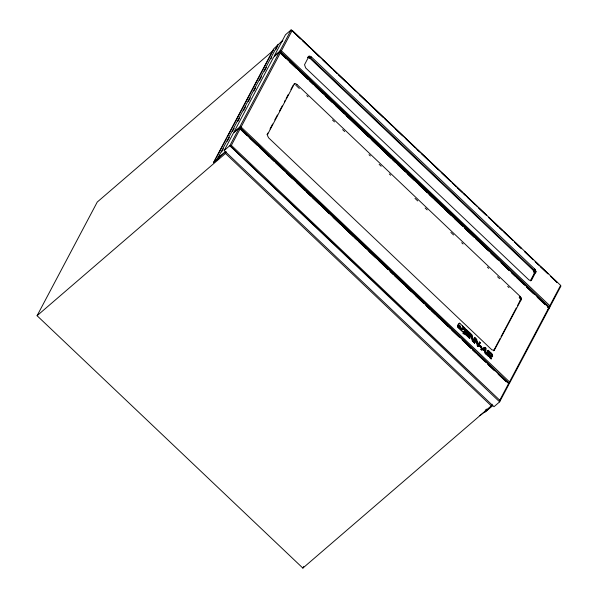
<?xml version="1.0" encoding="UTF-8"?>
<svg xmlns="http://www.w3.org/2000/svg" width="598" height="598" viewBox="0 0 598 598"><rect width="100%" height="100%" fill="white"/><g stroke="black" fill="none" stroke-linecap="round" stroke-linejoin="round"><path stroke-width="0.9" d="M491.601 355.735C489.755 355.982 492.894 355.9 491.661 354.509C488.581 351.699 491.825 353.904 491.578 355.788M294.47 83.63L267.583 134.423L267.59 135.791L268.644 137.854L491.892 349.845L494.292 350.264L521.194 299.665L521.112 298.073L520.17 296.436L296.922 84.445L295.315 83.526L294.38 83.683A2.713 1.375 49.3 0 0 294.111 84.311M530.568 280.559L534.358 273.331L533.259 270.303L309.966 58.29L307.604 57.415M535.868 271.821L534.739 269.033L311.446 57.019L309.839 56.1L308.904 56.257A2.713 1.375 49.3 0 0 308.635 56.877L304.531 64.726L305.668 67.933L528.961 279.946L530.463 280.544L531.51 280.23L535.868 271.821L534.395 273.092M484.881 350.66L485.083 348.425L484.881 350.66L483.453 349.307L485.053 350.51M462.276 325.985L465.177 328.99L463.405 332.339L457.694 327.173C456.879 326.112 458.636 322.756 459.825 323.339L465.072 328.324C465.864 329.371 464.317 332.682 463.114 332.002L457.709 326.822L458.569 324.542C459.466 325.013 460.886 327.069 460.056 327.958M492.588 354.958L492.535 356.244L492.416 354.607L489.598 351.661L487.49 355.466L488.454 356.072L487.662 355.317L489.598 351.661M402.932 169.324L280.402 52.773L241.099 127.008L239.551 127.314L509.369 383.542L509.511 381.913L548.822 307.656L280.402 52.773L279.326 52.19L273.682 57.049L233.908 132.165L239.551 127.314L279.326 52.19L286.091 58.611M416.066 148.311L292.19 30.483L281.426 50.823L279.879 51.122L549.682 307.342L549.824 305.713L560.603 285.351L292.19 30.483L291.114 29.9L285.478 34.759L274.235 55.98L279.879 51.122L291.114 29.9M517.591 305.466L520.32 300.076L521.307 299.224M458.345 324.931L458.569 324.542L458.771 326.194L458.427 325.349M492.707 356.094L491.728 356.864L490.293 356.087L492.094 356.7M463.129 329.401L462.202 329.535L463.921 329.117L465.042 329.528L463.106 327.921L461.125 328.324M492.154 404.211L491.287 405.855L302.865 568.1L37.076 315.714L97.25 202.049L273.675 50.135M220.116 155.846L218.808 158.321L213.464 162.611L273.675 48.887L282.809 40.328M213.636 162.776L226.291 138.878M227.165 137.226L273.413 49.881M213.464 162.611L218.143 158.575L217.762 158.216L277.973 44.491M218.143 158.575L219.885 155.278M221.634 151.982L223.375 148.685M227.307 141.27L228.182 139.626M228.488 139.028L229.363 137.383M232.42 131.612L234.162 128.316M237.78 121.491L239.521 118.195M243.446 110.779L244.32 109.135M244.634 108.537L245.509 106.893M248.245 101.72L250.308 97.825M253.918 91.008L255.667 87.712M259.592 80.289L260.466 78.644M260.78 78.054L261.655 76.402M264.391 71.229L266.454 67.335M270.939 58.866L271.806 57.221M275.738 49.798L276.605 48.154M276.919 47.563L277.793 45.911M224.183 150.517L233.489 132.943L239.133 128.084L240.209 128.667L508.614 383.535L508.943 384.29L499.629 401.871L493.985 406.73L224.183 150.517L229.826 145.658L239.133 128.084L246.57 135.148M37.076 315.714L225.491 153.469L226.358 151.817M508.614 383.535L499.771 400.241L499.629 401.871L229.826 145.658L231.366 145.359L240.209 128.667L353.254 236.195M266.977 134.714L267.844 133.07M270.027 128.959L272.636 124.025M274.811 119.914L277.427 114.98M279.602 110.869L282.211 105.936M284.394 101.824L285.261 100.18M286.136 98.535L288.311 94.424M290.92 89.491L293.102 85.379M308.994 56.197L307.514 57.475M302.865 568.1L303.739 566.456M464.825 333.848L464.497 334.065C461.432 333.138 465.139 333.123 463.293 332.697M466.119 329.371L464.145 332.937L466.119 329.371L466.911 330.126L464.952 333.654M467.449 330.634L465.513 334.289L468.473 337.1L465.334 334.439L467.449 330.634L470.409 333.445L469.983 334.073L467.808 332.01L469.983 334.073M466.38 334.716L468.727 336.629L466.38 334.716L467.15 333.437L469.325 335.5L467.15 333.437M467.225 333.108L469.58 335.03L467.225 333.108L467.987 331.86M468.301 337.25L468.727 336.629M469.153 335.65L469.58 335.03M470.932 333.946L468.996 337.601L469.789 338.348L468.825 337.75L470.932 333.946L471.8 334.768L472.869 340.277L471.8 334.768M469.617 338.498L471.284 335.53L472.555 340.972L473.377 341.75L472.375 341.122L471.284 335.53M472.869 340.277L474.52 337.347L475.305 338.094L473.377 341.75M473.197 341.899L475.305 338.094M476.18 340.172L477.271 345.771L478.094 346.548L476.18 340.172L474.685 342.998L473.721 342.4L475.829 338.588L476.696 339.417L477.937 344.777L475.829 338.588M474.513 343.147L476.008 340.322M477.765 344.926L479.409 341.989L480.201 342.744L478.265 346.399M478.094 346.548L480.201 342.744M479.297 345.936C479.499 343.962 483.304 348.014 480.934 347.49L479.297 345.936L479.738 345.285M486.069 354.121L488.177 350.316L488.97 351.071L486.862 354.876L486.069 354.121L488.177 350.316M490.995 355.646L489.216 354.457L490.136 352.895M500.13 338.438L493.589 350.809L494.576 349.957M501.004 336.794L516.283 307.94M485.965 409.518L485.09 411.17L485.441 411.506L492.558 405.377M485.441 411.506L486.75 409.032M509.369 383.542L549.151 308.404L548.822 307.656M549.682 307.342L560.924 286.098L560.603 285.351M281.254 42.039L282.548 40.926M276.433 46.831L277.726 45.717M309.966 58.29L311.446 57.019M296.922 84.445L295.935 85.297L295.614 85.028M217.762 158.216L225.371 151.66M225.573 151.855L218.457 157.984L218.808 158.321M459.443 323.152L459.077 323.398L459.825 323.339M458.389 325.207L458.517 324.781M459.817 327.39L459.032 326.194M460.467 327.599L459.952 325.85M459.242 326.493L459.01 326.568M459.242 326.859L460.183 327.39M460.266 327.084L459.645 327.629L461.028 328.16M460.333 327.256L459.982 327.622M459.892 327.839L460.363 327.345M459.974 327.898L460.438 327.517M461.768 328.078L463.084 328.123L464.347 329.087M461.32 329.214L462.456 329.386M461.641 329.154L462.202 329.535M463.637 329.274L464.041 329.117M463.988 329.289L464.519 328.937M464.19 329.334C464.377 328.571 465.027 330.35 464.452 329.199M533.259 270.303L534.739 269.033M533.498 270.625L534.978 269.354M533.715 270.954L535.195 269.683M533.902 271.29L535.382 270.012M534.066 271.619L535.546 270.341M462.867 333.325L464.497 334.065M534.193 271.941L535.673 270.67M466.911 330.126L465.947 329.52M534.298 272.254L535.778 270.984M534.365 272.553L535.838 271.283M534.395 272.838L535.875 271.559M534.358 273.331L535.838 272.053M534.283 273.54L535.763 272.262M531.637 280.066L530.65 280.911L534.851 272.905L533.752 269.877L310.459 57.864L308.314 56.922M470.409 333.445L467.27 330.784M519.184 297.281L520.17 296.436M519.423 297.61L520.41 296.757M519.834 298.267L520.813 297.423M474.52 337.347L475.133 338.244M519.991 298.596L520.978 297.752M520.32 299.815L521.307 298.97M520.282 300.308L521.269 299.463M520.208 300.517L521.194 299.665M473.721 342.4L474.685 342.998M479.409 341.989L480.03 342.893M480.934 347.49L481.831 347.274M480.889 349.202L485.09 347.386L485.815 348.073L485.8 353.867L484.941 353.052L484.903 351.4L482.915 349.516L481.734 350.009L480.889 349.202L485.09 347.386M481.734 350.009L483.094 349.367L485.075 351.25L485.12 352.902L485.972 353.717M485.711 350.645L485.815 348.073M488.97 351.071L488.005 350.465M486.862 354.876L486.241 353.971M489.216 354.457L490.666 355.429M489.426 351.811L491.078 353.067M489.358 355.197L489.179 354.704L490.106 357.955L491.1 358.897L490.472 355.937M490.906 353.216L491.421 353.403M491.25 353.553L491.676 353.657M492.416 354.607L491.99 354.009M491.421 355.885L491.885 355.414M490.106 357.955L489.53 355.048M547.738 309.622L549.151 308.404L547.798 307.118L549.151 308.404M492.767 405.571L485.157 412.119L484.776 411.76L479.917 415.625M483.453 349.307L485.083 348.425M492.214 356.662L491.728 356.864M459.817 327.48L461.492 329.064M279.879 51.122L549.824 305.713L281.426 50.823M239.551 127.314L509.511 381.913L241.099 127.008M229.826 145.658L499.771 400.241L231.366 145.359M417.419 149.597L451.266 181.792M453.299 183.728L462.097 192.093M463.45 193.386L477.667 206.908M479.02 208.194L486.466 215.273M489.171 217.851L497.977 226.223M499.33 227.509L512.867 240.389M514.9 242.317L521.665 248.753M525.051 251.975L533.177 259.704M535.203 261.632L539.269 265.497M540.622 266.783L548.067 273.869L539.964 266.2M291.794 30.543L300.585 38.892M302.61 40.814L309.375 47.235M312.754 50.449L319.519 56.87M322.898 60.077L331.688 68.426M333.721 70.355L337.1 73.561M338.453 74.847L345.891 81.911M348.597 84.482L355.354 90.903M359.413 94.753L367.531 102.46M369.557 104.388L373.615 108.238M374.968 109.524L383.079 117.23M385.112 119.152L391.877 125.573M395.256 128.787L402.693 135.851M406.072 139.057L414.863 147.407M416.215 148.693L419.602 151.899M421.627 153.828L428.392 160.249M431.771 163.456L438.536 169.877M441.915 173.091L450.025 180.798M452.058 182.719L456.117 186.576M457.463 187.862L465.58 195.561M467.606 197.489L474.371 203.911M478.43 207.768L485.868 214.824M488.573 217.395L492.632 221.245M493.985 222.531L502.096 230.237M504.121 232.166L510.886 238.587M514.265 241.794L521.03 248.215M524.409 251.429L533.199 259.779M535.232 261.7L538.611 264.914M404.285 170.609L427.974 193.147M429.327 194.432L438.805 203.447M440.158 204.733L463.181 226.627M465.207 228.563L474.012 236.928M476.038 238.864L489.575 251.743M490.936 253.029L498.381 260.115M501.087 262.686L509.212 270.416M511.918 272.987L524.782 285.224M526.808 287.152L534.253 294.238M537.639 297.46L545.084 304.539L536.974 296.847M289.469 61.826L296.234 68.247M299.613 71.454L307.731 79.16M309.757 81.089L313.135 84.296M315.168 86.224L322.606 93.288M325.312 95.859L332.077 102.28M335.456 105.487L343.573 113.194M346.272 115.765L359.121 127.965M361.827 130.536L368.592 136.957M371.971 140.164L378.736 146.585M382.115 149.799L390.905 158.141M392.258 159.427L395.644 162.641M397.67 164.562L405.108 171.626M407.814 174.197L414.578 180.618M418.63 184.476L426.748 192.175M428.773 194.103L432.832 197.96M434.185 199.239L441.623 206.303M444.329 208.874L451.094 215.295M454.473 218.502L461.91 225.566M464.616 228.137L474.087 237.129M475.44 238.415L478.146 240.979M480.172 242.908L487.609 249.971M490.995 253.178L497.753 259.599M501.139 262.814L509.249 270.52M511.283 272.441L515.334 276.298M516.687 277.584L524.125 284.648M526.831 287.212L533.595 293.633M296.615 85.94L299.321 88.504M306.759 95.575L308.112 96.861M332.466 119.981L334.499 121.91M342.617 129.624L344.65 131.545M369.003 154.673L370.356 155.958M379.147 164.308L381.18 166.237M389.298 173.943L390.651 175.229M415.005 198.357L417.71 200.928M425.148 207.992L427.181 209.92M450.862 232.405L453.568 234.969M461.686 242.683L463.039 243.969M487.392 267.089L488.745 268.375M497.536 276.725L499.569 278.653M507.687 286.367L509.04 287.645M484.918 347.535L485.643 348.223M458.397 324.692L459.772 326M479.566 345.435L481.659 347.423M479.476 345.786L481.113 347.341M481.061 349.053L481.913 349.86M490.278 357.806L491.272 358.748M354.607 237.481L388.453 269.676M390.479 271.604L424.326 303.799M426.359 305.735L435.157 314.107M436.51 315.393L450.728 328.915M452.081 330.201L459.526 337.287M462.232 339.858L471.037 348.23M472.39 349.516L485.927 362.395M487.953 364.324L494.725 370.767M249.949 138.362L257.387 145.419M260.093 147.99L269.563 156.982M270.916 158.261L274.295 161.475M275.648 162.761L283.086 169.825M286.464 173.031L292.549 178.809M296.608 182.667L304.726 190.373M306.752 192.294L310.811 196.151M312.163 197.43L319.601 204.494M322.307 207.065L329.064 213.486M333.123 217.336L340.561 224.4M343.267 226.971L356.789 239.813M358.822 241.742L365.58 248.163M368.966 251.369L375.723 257.79M379.11 261.005L387.9 269.347M389.926 271.275L393.305 274.489M394.658 275.768L402.095 282.832M405.481 286.046L411.566 291.824M415.625 295.674L423.735 303.38M425.769 305.309L429.82 309.159M431.173 310.444L439.291 318.151M441.317 320.079L448.081 326.501M451.46 329.707L458.898 336.771M462.284 339.978L471.075 348.328M472.427 349.613L475.806 352.82M477.832 354.749L484.597 361.17M487.975 364.384L494.068 370.162M225.491 153.469L491.287 405.855M490.293 356.087L491.1 358.897M489.179 354.704L488.282 356.221L489.179 354.704M556.865 282.241L550.773 276.44L556.873 282.249M506.237 381.711L498.112 373.982L506.237 381.718"/></g></svg>
